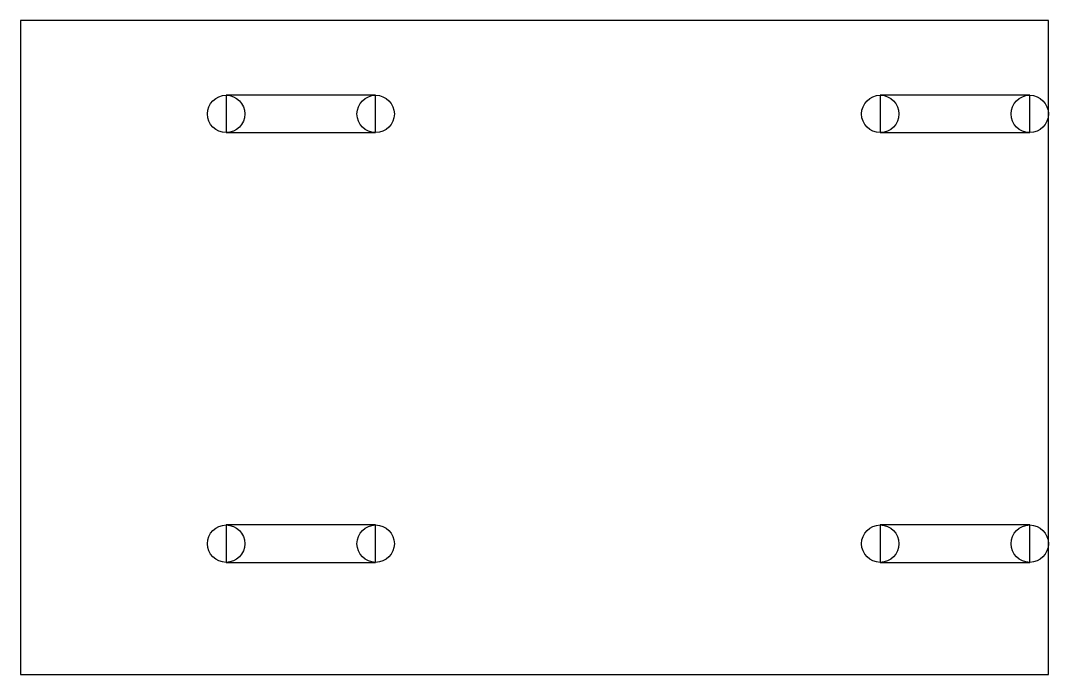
# Model space of a CAD drawing. Header units: metres. Extents: x 0 to 110, y 0 to 70.
import ezdxf

# ---------------------------------------------------------------- set-up
doc = ezdxf.new("R2010")
doc.units = ezdxf.units.M

msp = doc.modelspace()

# ---------------------------------------------------------------- linework, layer by layer
at = {"layer": 'CUT'}
msp.add_lwpolyline([(0, 0), (110, 0), (110, 70), (0, 70)], close=True, dxfattribs=at)
at = {"layer": 'CUTOUT'}
for points in [[(22, 58), (38, 58), (38, 62), (22, 62)], [(92, 58), (108, 58), (108, 62), (92, 62)], [(22, 12), (38, 12), (38, 16), (22, 16)], [(92, 12), (108, 12), (108, 16), (92, 16)]]:
    msp.add_lwpolyline(points, close=True, dxfattribs=at)
for centre in [(22, 60), (38, 60), (92, 60), (108, 60), (22, 14), (38, 14), (92, 14), (108, 14)]:
    msp.add_circle(centre, 2, dxfattribs=at)

doc.saveas('drawing.dxf')
